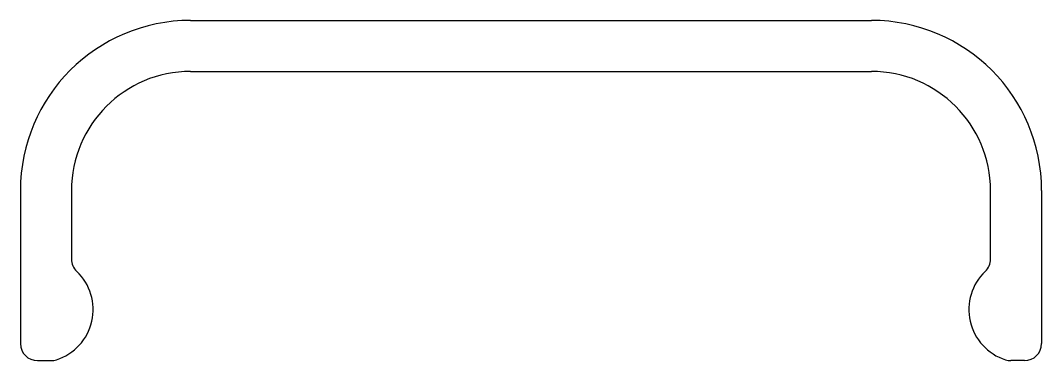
# Model space of a CAD drawing. Extents: x 784.1 to 844.1, y 2155.2 to 2175.2.
import ezdxf

# ---------------------------------------------------------------- set-up
doc = ezdxf.new("R2010")
doc.units = 0
doc.layers.get('0').update_dxf_attribs({"linetype": 'CONTINUOUS'})

msp = doc.modelspace()

# ---------------------------------------------------------------- linework, layer by layer
for p, q in [((794.132, 2175.195), (834.132, 2175.195)), ((794.132, 2172.195), (834.132, 2172.195)), ((784.132, 2165.195), (784.132, 2156.195)), ((787.132, 2165.195), (787.132, 2161.166)), ((841.132, 2161.166), (841.132, 2165.195)), ((844.132, 2165.195), (844.132, 2156.195)), ((785.132, 2155.195), (785.948, 2155.195)), ((843.132, 2155.195), (842.317, 2155.195))]:
    msp.add_line(p, q)
for centre, radius, start, end in [((794.132, 2165.195), 10, 90, 180), ((834.132, 2165.195), 10, 0, 90), ((794.132, 2165.195), 7, 90, 180), ((834.132, 2165.195), 7, 0, 90), ((788.132, 2161.166), 1, 180, 226.44707), ((840.132, 2161.166), 1, 313.55293, 0), ((785.307, 2158.195), 3.1, 287.75279, 46.44707), ((842.957, 2158.195), 3.1, 133.55293, 252.24721), ((785.132, 2156.195), 1, 180, 270), ((843.132, 2156.195), 1, 270, 0), ((785.948, 2156.195), 1, 270, 287.75279), ((842.317, 2156.195), 1, 252.24721, 270)]:
    msp.add_arc(centre, radius, start, end)

doc.saveas('drawing.dxf')
